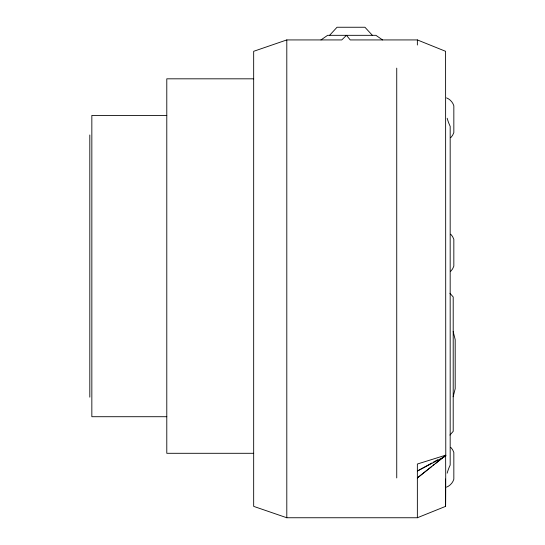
<?xml version="1.0" encoding="UTF-8"?>
<svg xmlns="http://www.w3.org/2000/svg" width="545" height="545" viewBox="0 0 545 545"><rect width="100%" height="100%" fill="white"/><g stroke="black" fill="none" stroke-linecap="round" stroke-linejoin="round"><path stroke-width="0.82" d="M453.174 396.753L455.191 388.674L455.191 339.637L453.174 331.558M449.938 435.067L453.202 431.34L453.202 296.977L449.938 293.244M329.596 35.323L337.042 27.25L364.932 27.25L372.378 35.323M450.729 137.708L452.595 135.33L453.835 132.578L453.835 105.778C452.745 102.228 449.993 99.245 446.546 97.875M450.729 271.274L452.595 268.896L453.835 266.144L453.835 239.337L452.595 236.584L450.729 234.207M431.81 466.425L417.361 477.931L445.095 455.845M433.118 465.382L434.433 464.333M435.748 463.284L444.284 456.485M320.964 39.928L327.627 35.323L375.907 35.323L382.576 39.928M431.919 462.978L417.361 471.044L445.776 456.022L445.756 455.32M433.377 462.174L437.744 459.755M446.546 487.155C449.993 485.779 452.745 482.802 453.835 479.253L453.835 452.452L452.595 449.693L450.729 447.316M445.776 456.022L445.592 51.305L417.361 39.928L350.224 39.928L346.47 35.323L341.769 39.928L286.799 39.928L253.67 51.305L253.67 506.373L286.799 517.75L417.361 517.75L445.592 506.373A49.152 0.627 89.7 0 0 445.612 455.763L445.612 455.763M445.592 455.211L417.361 464.027L417.361 517.75M253.67 78.821L166.79 78.821L166.79 453.297L253.67 453.297M166.79 115.411L91.839 115.411L91.839 416.714L166.79 416.714M445.592 479.055L445.592 506.373M417.361 39.928L417.361 45.024M396.74 68.132L396.74 477.931M286.799 39.928L286.799 517.75M89.809 134.976L89.809 397.148M447.173 118.238A85.565 60.509 0 0 0 450.177 126.338L450.177 465.083A85.565 60.509 0 0 0 447.173 473.183"/></g></svg>
